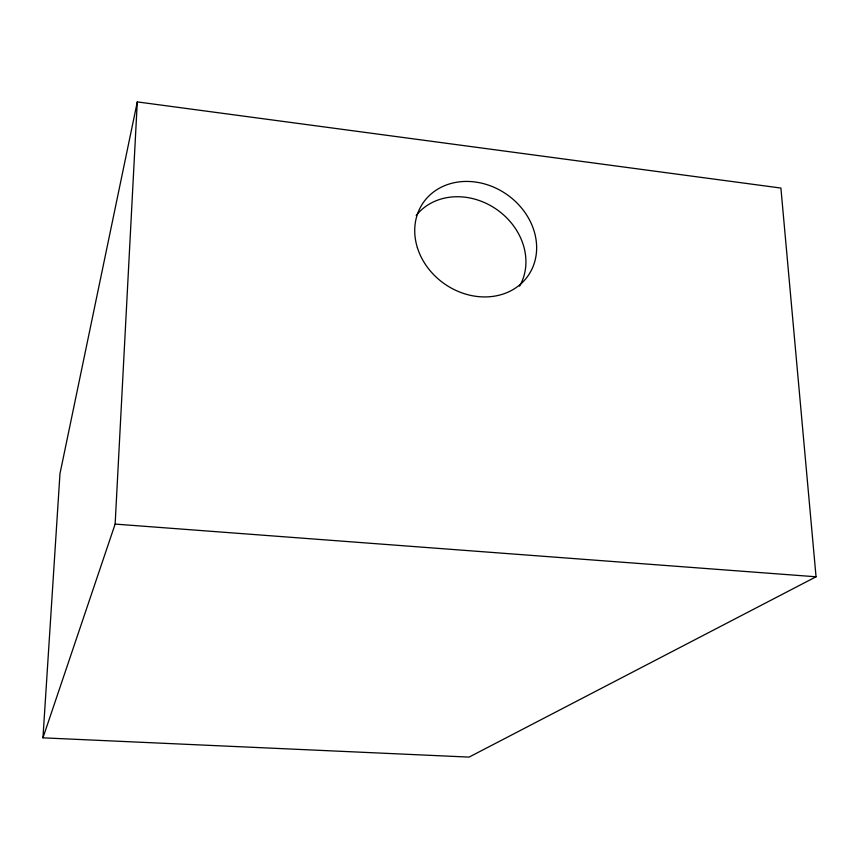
<?xml version="1.0" encoding="UTF-8"?>
<svg xmlns="http://www.w3.org/2000/svg" width="859" height="859" viewBox="0 0 859 859"><rect width="100%" height="100%" fill="white"/><g stroke="black" fill="none" stroke-linecap="round" stroke-linejoin="round"><path stroke-width="1.29" d="M42.95 737.838L115.138 524.087L137.29 101.899L780.906 188.057L816.05 576.786L469.089 757.101L42.95 737.838L59.969 473.706L137.29 101.899M115.138 524.087L816.05 576.786M416.207 215.48A62.728 53.763 35 0 1 496.191 209.113A62.728 53.763 35 0 1 519.555 286.187M417.42 247.779A63.899 54.493 35 0 0 520.339 284.35A63.899 54.493 35 0 0 489.297 185.426A63.899 54.493 35 0 0 417.42 247.779"/></g></svg>
